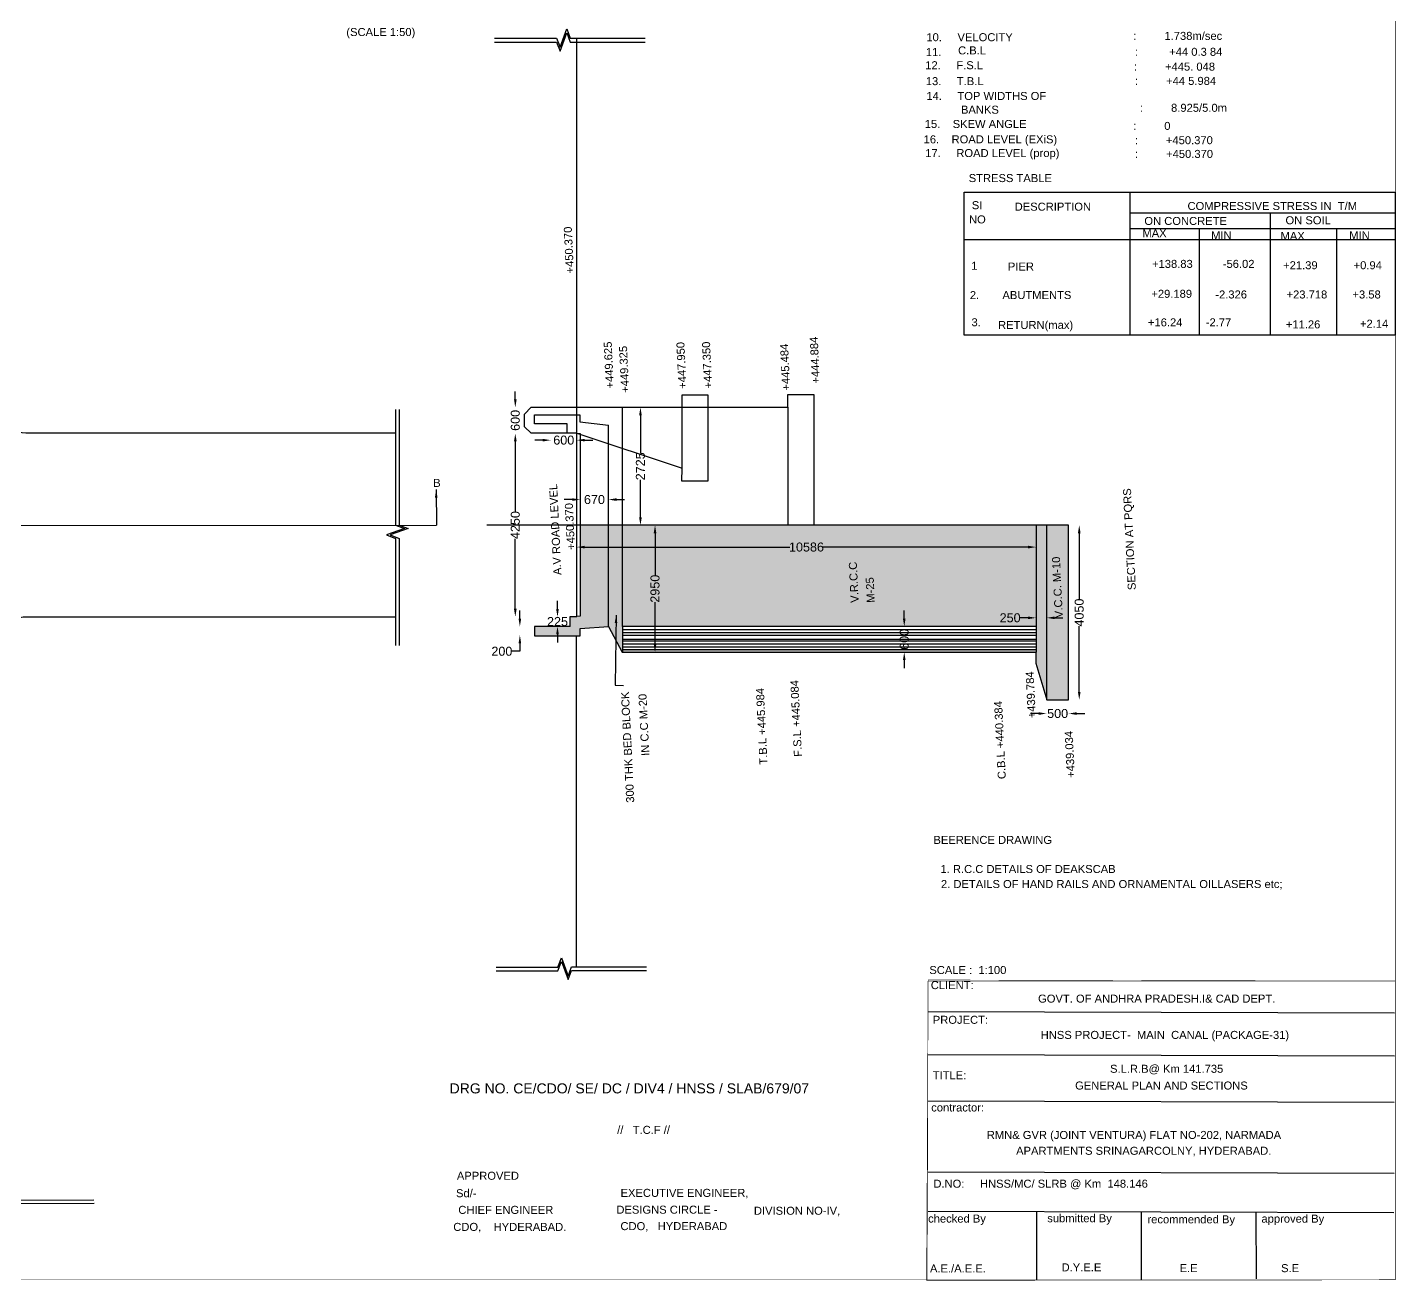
# Model space of a CAD drawing. Header units: inches. Extents: x 85560 to 186087, y -228023 to -165458.
# Drawn here: x 151884 to 186087, y -228023 to -196706 of the extents above; entities that cross this region are included whole.
import ezdxf

# ---------------------------------------------------------------- set-up
doc = ezdxf.new("R2010")
doc.units = ezdxf.units.IN
doc.header["$MEASUREMENT"] = 0
doc.styles.get("Standard").update_dxf_attribs({"font": 'arial.ttf'})
doc.dimstyles.new('ST100', dxfattribs={"dimtxt": 225, "dimasz": 200, "dimexe": 0, "dimexo": 300, "dimgap": 0.09, "dimtad": 0, "dimtih": 1, "dimtoh": 1, "dimdec": 0, "dimzin": 0, "dimdsep": 46, "dimtxsty": 'Standard', "dimcen": 0, "dimse1": 1, "dimse2": 1, "dimadec": 0, "dimazin": 0, "dimtfac": 1, "dimtdec": 0, "dimtofl": 0, "dimtmove": 0, "dimatfit": 3, "dimfxl": 2000, "dimtolj": 1, "dimtzin": 0, "dimarcsym": 0})

# ---------------------------------------------------------------- blocks, each defined once
blk = doc.blocks.new('*D90')
at = {"color": 0, "lineweight": -2, "transparency": 16777216}
for p, q in [((165136, -211236), (165136, -211036)), ((165136, -211875), (165136, -212075))]:
    blk.add_line(p, q, dxfattribs=at)
at = {"color": 0, "transparency": 16777216}
for points in [[(165102, -211236), (165169, -211236), (165136, -211436)], [(165102, -211875), (165169, -211875), (165136, -211675)]]:
    blk.add_solid(points, dxfattribs=at)
at = {"layer": 'Defpoints', "color": 0, "transparency": 16777216}
for p in [(165103, -211436), (165103, -211675), (165136, -211436)]:
    blk.add_point(p, dxfattribs=at)
at = {"color": 0, "transparency": 16777216, "insert": (165136, -211555), "char_height": 225, "attachment_point": 5}
blk.add_mtext('\\A1;225', dxfattribs=at)
blk = doc.blocks.new('*D91')
at = {"color": 0, "lineweight": -2, "transparency": 16777216}
for p, q in [((164195, -211480), (164195, -211280)), ((164195, -212297), (163995, -212297)), ((164195, -212097), (164195, -212297))]:
    blk.add_line(p, q, dxfattribs=at)
at = {"color": 0, "transparency": 16777216}
for points in [[(164162, -211480), (164228, -211480), (164195, -211680)], [(164162, -212097), (164228, -212097), (164195, -211897)]]:
    blk.add_solid(points, dxfattribs=at)
at = {"layer": 'Defpoints', "color": 0, "transparency": 16777216}
for p in [(163293, -211680), (164195, -211680), (163293, -211897)]:
    blk.add_point(p, dxfattribs=at)
at = {"color": 0, "transparency": 16777216, "insert": (163745, -212297), "char_height": 225, "attachment_point": 5}
blk.add_mtext('\\A1;200', dxfattribs=at)
blk = doc.blocks.new('*D92')
at = {"color": 0, "lineweight": -2, "transparency": 16777216}
for p, q in [((164081, -207052), (164081, -208803)), ((164081, -211235), (164081, -209483))]:
    blk.add_line(p, q, dxfattribs=at)
at = {"color": 0, "transparency": 16777216}
for points in [[(164048, -207052), (164115, -207052), (164081, -206852)], [(164048, -211235), (164115, -211235), (164081, -211435)]]:
    blk.add_solid(points, dxfattribs=at)
at = {"layer": 'Defpoints', "color": 0, "transparency": 16777216}
for p in [(164069, -206852), (164081, -206852), (164069, -211435)]:
    blk.add_point(p, dxfattribs=at)
at = {"color": 0, "transparency": 16777216, "insert": (164081, -209143), "char_height": 225, "attachment_point": 5, "rotation": 90}
blk.add_mtext('\\A1;4250', dxfattribs=at)
blk = doc.blocks.new('*D93')
at = {"color": 0, "lineweight": -2, "transparency": 16777216}
for p, q in [((164081, -206001), (164081, -205801)), ((164081, -207052), (164081, -207252))]:
    blk.add_line(p, q, dxfattribs=at)
at = {"color": 0, "transparency": 16777216}
for points in [[(164048, -206001), (164115, -206001), (164081, -206201)], [(164048, -207052), (164115, -207052), (164081, -206852)]]:
    blk.add_solid(points, dxfattribs=at)
at = {"layer": 'Defpoints', "color": 0, "transparency": 16777216}
for p in [(164081, -206201), (164081, -206201), (164081, -206852)]:
    blk.add_point(p, dxfattribs=at)
at = {"color": 0, "transparency": 16777216, "insert": (164081, -206526), "char_height": 225, "attachment_point": 5, "rotation": 90}
blk.add_mtext('\\A1;600', dxfattribs=at)
blk = doc.blocks.new('*D94')
at = {"color": 0, "lineweight": -2, "transparency": 16777216}
for p, q in [((164767, -207021), (164567, -207021)), ((165817, -207021), (166017, -207021))]:
    blk.add_line(p, q, dxfattribs=at)
at = {"color": 0, "transparency": 16777216}
for points in [[(164767, -206988), (164767, -207054), (164967, -207021)], [(165817, -206988), (165817, -207054), (165617, -207021)]]:
    blk.add_solid(points, dxfattribs=at)
at = {"layer": 'Defpoints', "color": 0, "transparency": 16777216}
for p in [(164967, -207023), (165617, -207021), (165617, -207023)]:
    blk.add_point(p, dxfattribs=at)
at = {"color": 0, "transparency": 16777216, "insert": (165292, -207021), "char_height": 225, "attachment_point": 5}
blk.add_mtext('\\A1;600', dxfattribs=at)
blk = doc.blocks.new('*D95')
at = {"color": 0, "lineweight": -2, "transparency": 16777216}
for p, q in [((165503, -208506), (165303, -208506)), ((166614, -208506), (166814, -208506))]:
    blk.add_line(p, q, dxfattribs=at)
at = {"color": 0, "transparency": 16777216}
for points in [[(165503, -208472), (165503, -208539), (165703, -208506)], [(166614, -208472), (166614, -208539), (166414, -208506)]]:
    blk.add_solid(points, dxfattribs=at)
at = {"layer": 'Defpoints', "color": 0, "transparency": 16777216}
for p in [(165703, -208506), (166414, -208506), (166414, -208506)]:
    blk.add_point(p, dxfattribs=at)
at = {"color": 0, "transparency": 16777216, "insert": (166059, -208506), "char_height": 225, "attachment_point": 5}
blk.add_mtext('\\A1;670', dxfattribs=at)
blk = doc.blocks.new('*D96')
at = {"color": 0, "lineweight": -2, "transparency": 16777216}
for p, q in [((167574, -209348), (167574, -210395)), ((167574, -212118), (167574, -211070))]:
    blk.add_line(p, q, dxfattribs=at)
at = {"color": 0, "transparency": 16777216}
for points in [[(167540, -209348), (167607, -209348), (167574, -209148)], [(167540, -212118), (167607, -212118), (167574, -212318)]]:
    blk.add_solid(points, dxfattribs=at)
at = {"layer": 'Defpoints', "color": 0, "transparency": 16777216}
for p in [(167558, -209148), (167574, -209148), (167558, -212318)]:
    blk.add_point(p, dxfattribs=at)
at = {"color": 0, "transparency": 16777216, "insert": (167574, -210733), "char_height": 225, "attachment_point": 5, "rotation": 90}
blk.add_mtext('\\A1;2950', dxfattribs=at)
blk = doc.blocks.new('*D97')
at = {"color": 0, "lineweight": -2, "transparency": 16777216}
for p, q in [((167209, -206400), (167209, -207335)), ((167209, -208948), (167209, -208013))]:
    blk.add_line(p, q, dxfattribs=at)
at = {"color": 0, "transparency": 16777216}
for points in [[(167176, -206400), (167243, -206400), (167209, -206200)], [(167176, -208948), (167243, -208948), (167209, -209148)]]:
    blk.add_solid(points, dxfattribs=at)
at = {"layer": 'Defpoints', "color": 0, "transparency": 16777216}
for p in [(167209, -206200), (167213, -206200), (167213, -209148)]:
    blk.add_point(p, dxfattribs=at)
at = {"color": 0, "transparency": 16777216, "insert": (167209, -207674), "char_height": 225, "attachment_point": 5, "rotation": 90}
blk.add_mtext('\\A1;2725', dxfattribs=at)
blk = doc.blocks.new('*D98')
at = {"color": 0, "lineweight": -2, "transparency": 16777216}
for p, q in [((165817, -209693), (170946, -209693)), ((176900, -209693), (171771, -209693))]:
    blk.add_line(p, q, dxfattribs=at)
at = {"color": 0, "transparency": 16777216}
for points in [[(165817, -209660), (165817, -209727), (165617, -209693)], [(176900, -209660), (176900, -209727), (177100, -209693)]]:
    blk.add_solid(points, dxfattribs=at)
at = {"layer": 'Defpoints', "color": 0, "transparency": 16777216}
for p in [(165617, -209701), (177100, -209693), (177100, -209701)]:
    blk.add_point(p, dxfattribs=at)
at = {"color": 0, "transparency": 16777216, "insert": (171359, -209693), "char_height": 225, "attachment_point": 5}
blk.add_mtext('\\A1;10586', dxfattribs=at)
blk = doc.blocks.new('*D99')
at = {"color": 0, "lineweight": -2, "transparency": 16777216}
for p, q in [((176900, -211461), (176700, -211461)), ((177565, -211461), (177765, -211461))]:
    blk.add_line(p, q, dxfattribs=at)
at = {"color": 0, "transparency": 16777216}
for points in [[(176900, -211428), (176900, -211494), (177100, -211461)], [(177565, -211428), (177565, -211494), (177365, -211461)]]:
    blk.add_solid(points, dxfattribs=at)
at = {"layer": 'Defpoints', "color": 0, "transparency": 16777216}
for p in [(177100, -211457), (177365, -211457), (177365, -211461)]:
    blk.add_point(p, dxfattribs=at)
at = {"color": 0, "transparency": 16777216, "insert": (176450, -211461), "char_height": 225, "attachment_point": 5}
blk.add_mtext('\\A1;250', dxfattribs=at)
blk = doc.blocks.new('*D100')
at = {"color": 0, "lineweight": -2, "transparency": 16777216}
for p, q in [((178178, -209347), (178178, -210988)), ((178178, -213311), (178178, -211669))]:
    blk.add_line(p, q, dxfattribs=at)
at = {"color": 0, "transparency": 16777216}
for points in [[(178145, -209347), (178211, -209347), (178178, -209147)], [(178145, -213311), (178211, -213311), (178178, -213511)]]:
    blk.add_solid(points, dxfattribs=at)
at = {"layer": 'Defpoints', "color": 0, "transparency": 16777216}
for p in [(178173, -209147), (178178, -209147), (178173, -213511)]:
    blk.add_point(p, dxfattribs=at)
at = {"color": 0, "transparency": 16777216, "insert": (178178, -211329), "char_height": 225, "attachment_point": 5, "rotation": 90}
blk.add_mtext('\\A1;4050', dxfattribs=at)
blk = doc.blocks.new('*D101')
at = {"color": 0, "lineweight": -2, "transparency": 16777216}
for p, q in [((177162, -213852), (176962, -213852)), ((178114, -213852), (178314, -213852))]:
    blk.add_line(p, q, dxfattribs=at)
at = {"color": 0, "transparency": 16777216}
for points in [[(177162, -213819), (177162, -213886), (177362, -213852)], [(178114, -213819), (178114, -213886), (177914, -213852)]]:
    blk.add_solid(points, dxfattribs=at)
at = {"layer": 'Defpoints', "color": 0, "transparency": 16777216}
for p in [(177362, -213848), (177914, -213848), (177914, -213852)]:
    blk.add_point(p, dxfattribs=at)
at = {"color": 0, "transparency": 16777216, "insert": (177638, -213852), "char_height": 225, "attachment_point": 5}
blk.add_mtext('\\A1;500', dxfattribs=at)
blk = doc.blocks.new('*D102')
at = {"color": 0, "lineweight": -2, "transparency": 16777216}
for p, q in [((173804, -211478), (173804, -211278)), ((173804, -212518), (173804, -212718))]:
    blk.add_line(p, q, dxfattribs=at)
at = {"color": 0, "transparency": 16777216}
for points in [[(173770, -211478), (173837, -211478), (173804, -211678)], [(173770, -212518), (173837, -212518), (173804, -212318)]]:
    blk.add_solid(points, dxfattribs=at)
at = {"layer": 'Defpoints', "color": 0, "transparency": 16777216}
for p in [(173804, -211678), (173804, -211678), (173804, -212318)]:
    blk.add_point(p, dxfattribs=at)
at = {"color": 0, "transparency": 16777216, "insert": (173804, -211998), "char_height": 225, "attachment_point": 5, "rotation": 90}
blk.add_mtext('\\A1;600', dxfattribs=at)

msp = doc.modelspace()

# ---------------------------------------------------------------- hatches: boundary and pattern name
h = msp.add_hatch()
h.set_pattern_fill('AR-CONC', color=256, scale=50, style=0)
h.set_pattern_definition([(50, (0, 0), (358.6301, -31.37607), [37.5, -412.5]), (355, (0, 0), (-69.37567, 376.09607), [30, -330]), (100.4514, (29.9, -2.6), (289.2547, 344.71977), [31.8701, -350.57106]), (46.1842, (0, 100), (533.6205, -82.7595), [56.25, -618.75]), (96.6356, (44.47, 93.1), (467.3314, 487.0589), [47.8051, -525.8565]), (351.1842, (0, 100), (467.331, 487.0593), [45, -495]), (21, (50, 75), (298.45353, -201.30945), [37.5, -412.5]), (326, (50, 75), (121.65767, 362.575), [30, -330]), (71.4514, (74.87, 58.22), (420.1113, 161.26525), [31.8701, -350.57106]), (37.5, (0, 0), (6.07993, 166.446927), [0, -326, 0, -335, 0, -331.25]), (7.5, (0, 0), (131.53477, 197.20586), [0, -191, 0, -318.5, 0, -126.25]), (327.5, (-111.5, 0), (266.91122, -11.277436), [0, -125, 0, -390, 0, -517.5]), (317.5, (-161.5, 0), (291.59308, 50.0525), [0, -162.5, 0, -259, 0, -367.5])])
h.paths.add_polyline_path([(177910.5, -209147.7), (177365.4, -209147.7), (177365.4, -213513.7), (177910.5, -213513.7)])
h.paths.add_polyline_path([(177365.4, -209147.7), (177100, -209147.7), (177100, -212249.3), (166757.8, -212249.3), (166757.8, -212318), (177094, -212318), (177094, -212597), (177365.4, -213513.7)])
h.paths.add_polyline_path([(177100, -209147.7), (166757.8, -209147.7), (166757.8, -211677.8), (177100, -211677.8)])
h.paths.add_polyline_path([(166757.8, -209147.7), (166414.3, -209147.7), (166414.3, -211678.6), (166753.7, -212318), (166757.8, -212318), (166757.8, -211677.8)])
h.paths.add_polyline_path([(166414.3, -209147.7), (165703.4, -209147.7), (165704.4, -211423.1), (165617.2, -211430.5), (165453.9, -211430.5), (165453.9, -211674.9), (164557.8, -211674.9), (164557.8, -211907.5), (165703.6, -211907.5), (165703.6, -211725.1), (166414.3, -211678.6)])
h.paths.add_polyline_path([(177830.8, -211589.2), (177747, -209873.3), (177437.1, -209888.4), (177520.9, -211604.3)], flags=24)
h.paths.add_polyline_path([(167402.4, -211126.6), (167402.4, -210339.1), (167744.7, -210339.1), (167744.7, -211126.6)], flags=24)
h.paths.add_polyline_path([(170889.6, -209522), (171827.5, -209522), (171827.5, -209864.3), (170889.6, -209864.3)], flags=24)
h.paths.add_polyline_path([(176143.5, -211290), (176756.2, -211290), (176756.2, -211632.3), (176143.5, -211632.3)], flags=24)
h.paths.add_polyline_path([(173129.7, -211204.7), (173089.9, -210389.3), (172783.9, -210404.3), (172823.8, -211219.6)], flags=24)
h.paths.add_polyline_path([(172727.2, -211205.3), (172668.4, -210001.1), (172358.5, -210016.3), (172417.3, -211220.4)], flags=24)

# ---------------------------------------------------------------- linework, layer by layer
for points, const_width in [([(85565.1, -165462.9), (186079.3, -165462.9), (186079.3, -228002.1), (85565.1, -228002.1)], 10), ([(174401.7, -220511.8), (186079.3, -220539.1), (186079.3, -228002.1), (174363.1, -228015.7)], 15), ([(186079.3, -228002.1), (174390.4, -228002.1), (174390.4, -220539.1), (186079.3, -220539.1)], 10)]:
    msp.add_lwpolyline(points, close=True, dxfattribs=dict(const_width=const_width))
for points in [[(161086.8, -206848.2), (151847.8, -206848.2, -0.3838845), (151337.4, -206388.6), (151329, -204044.9), (149995.8, -197912.4), (149964.7, -191129.6)], [(150027, -226004.8), (150027, -220362.9), (151331.1, -214248), (151342.9, -211904.7, -0.4205257), (151827.8, -211435), (161090.3, -211435)]]:
    msp.add_lwpolyline(points, format="xyb")
for points in [[(163562.9, -196976.5), (165108.3, -196977.9), (165202.2, -197202.7), (165373.2, -196744), (165454.3, -196976.6), (167325.4, -196976.6)], [(163562.9, -197073.1), (165108.3, -197074.5), (165202.2, -197299.3), (165373.2, -196840.6), (165454.3, -197073.2), (167325.4, -197073.2)], [(165617.2, -206850), (165617.2, -196975.6)], [(179439.1, -200825.9), (179439.1, -204400.4)], [(179439.1, -201337.4), (186079.3, -201337.4)], [(182954.5, -201337.4), (182954.5, -204400.4)], [(179439.1, -201733.4), (186079.3, -201733.4)], [(181178.8, -201733.4), (181178.8, -204400.4)], [(184611.4, -201733.4), (184611.4, -204400.4)], [(175302, -202009), (186079.3, -202009)], [(165617.2, -206850), (168248.1, -207722), (168248.1, -205884.7), (168894.2, -205884.7), (168894.2, -208043.3), (168246.3, -208043.3), (168248.1, -207722)], [(166757.8, -206200.1), (170896.2, -206200.1), (170896.2, -205883.7), (171545.5, -205883.7), (171545.5, -209147.7)], [(165453.9, -211674.9), (165453.9, -211430.5), (165617.2, -211430.5), (165617.2, -206850), (164477.7, -206850), (164311, -206691.7), (164311, -206368.3), (164479.4, -206200.1), (166757.8, -206200.1)], [(166757.8, -211677.8), (166757.8, -209147.7), (166757.8, -206196.5)], [(170896.2, -206200.1), (170896.2, -209147.7)], [(161086.8, -206255.1), (161086.8, -209141.4), (161313.8, -209228.4), (160863.2, -209390.5), (161090.3, -209478.7), (161090.3, -212150.7)], [(161175.5, -206255.1), (161175.5, -209141.4), (161402.5, -209228.4), (160951.9, -209390.5), (161179, -209478.7), (161179, -212150.7)], [(165378.6, -206850), (165378.6, -206610.3), (164563.6, -206610.3), (164563.6, -206389.7), (165693.3, -206389.7), (165693.3, -206566.5), (166414.3, -206645.1)], [(165617.2, -206850), (165702.4, -206851.9), (165704.4, -211423.1), (165617.2, -211430.5)], [(166414.3, -211678.6), (166414.3, -206645.1)], [(89544.8, -209152.6), (162113.3, -209144.8)], [(177910.5, -209147.7), (163369, -209147.7)], [(165453.9, -211674.9), (164557.8, -211674.9), (164557.8, -211907.5), (165703.6, -211907.5), (165703.6, -211725.1), (166414.3, -211678.6), (166753.7, -212318), (177094, -212318), (177094, -212597), (177365.4, -213513.7), (177910.5, -213513.7), (177910.5, -209147.7), (177910.5, -209147.7)], [(177100, -209147.7), (177100, -212318)], [(177365.4, -213513.7), (177365.4, -209147.7)], [(177100, -211677.8), (166757.8, -211677.8), (166757.8, -212318)], [(165605, -211907.5), (165605, -220180.2)], [(166757.8, -211752.7), (177100, -211752.7)], [(166757.8, -211827.4), (177100, -211827.4)], [(166757.8, -211893.3), (177100, -211893.3)], [(166757.8, -211997.9), (177100, -211997.9)], [(166757.8, -212038.8), (177100, -212038.8)], [(166757.8, -212106.9), (177100, -212106.9)], [(166757.8, -212183.4), (177100, -212183.4)], [(166757.8, -212249.3), (177100, -212249.3)], [(163606.2, -220190.4), (165145, -220190.4), (165239.5, -219959.8), (165404.4, -220412.3), (165485.7, -220186), (167360.5, -220186)], [(163606.2, -220278.3), (165145, -220278.3), (165239.5, -220047.7), (165404.4, -220500.1), (165485.7, -220273.9), (167360.5, -220273.9)], [(174390.4, -221296.4), (186059.4, -221328.7)], [(174392.1, -222373), (186056.4, -222405.4)], [(174390.4, -223532.3), (186053.2, -223564.7)], [(174390.4, -225307), (186048.3, -225339.4)], [(94826.3, -225998.2), (126189.5, -226015.1), (126333.6, -226344.6), (126615.3, -225644.3), (126735.9, -226025.4), (153544.8, -226001.7)], [(94831.3, -226085), (126194.5, -226101.9), (126338.6, -226431.5), (126620.3, -225731.2), (126740.9, -226112.3), (153549.7, -226088.5)], [(174390.4, -226287), (186045.5, -226319.4)], [(177107.7, -226294.6), (177107.7, -228002.1)], [(179723.1, -226301.8), (179723.1, -228002.1)], [(182594.2, -226309.8), (182602.3, -227975.8)]]:
    msp.add_lwpolyline(points)
msp.add_lwpolyline([(175302, -200825.9), (186079.3, -200825.9), (186079.3, -204400.4), (175302, -204400.4)], close=True)

# ---------------------------------------------------------------- texts
for s, height, p in [(' (SCALE 1:50)', 200, (159780, -196922.3)), ('   10.', 200, (174123.7, -197052)), ('    VELOCITY', 200, (174824.1, -197052)), ('    :         1.738m/sec', 200, (179221.3, -197018.4)), ('   11. ', 200, (174110, -197422.4)), (' C.B.L', 200, (175071.4, -197381.3)), ('    :          +44 0.3 84', 200, (179262.5, -197416.3)), ('   12.     F.S.L', 200, (174096.2, -197751.7)), ('    :         +445. 048', 200, (179235, -197786.7)), ('   13.     T.B.L', 200, (174110, -198149.5)), ('    :         +44 5.984', 200, (179262.5, -198143.4)), ('   14.     TOP WIDTHS OF  ', 200, (174123.7, -198520)), ('   BANKS', 200, (174989, -198862.9)), ('    :         8.925/5.0m', 200, (179386.1, -198815.6)), ('   15.    SKEW ANGLE', 200, (174082.5, -199219.6)), ('   16.    ROAD LEVEL (EXiS)     ', 200, (174055, -199603.8)), ('     :         0', 200, (179138.9, -199268.3)), ('   17.     ROAD LEVEL (prop)', 200, (174096.2, -199946.7)), ('     :         +450.370', 200, (179180.1, -199625)), ('    :         +450.370 ', 200, (179262.5, -199968)), ('   STRESS TABLE', 200, (175182.2, -200572)), ('   SI', 200, (175259.5, -201248.9)), ('   DESCRIPTION', 200, (176331.1, -201286.4)), ('   COMPRESSIVE STRESS IN  T/M', 200, (180651.4, -201269.4)), ('    NO', 200, (175112.2, -201604.6)), ('    ON CONCRETE', 200, (179494.8, -201643.2)), ('   ON SOIL', 200, (183100.8, -201626.2)), ('      MAX', 200, (179290.7, -201949)), ('      MIN', 200, (181008.6, -202000)), ('      MAX', 200, (182743.6, -202017)), ('      MIN ', 200, (184461.5, -202000)), ('     1', 200, (175089.4, -202764.5)), ('   PIER', 200, (176161, -202781.5)), (' +138.83', 200, (179919.9, -202716)), (' -56.02', 200, (181688.9, -202716)), ('    +21.39', 200, (182964.6, -202749.9)), ('     +0.94', 200, (184648.5, -202749.9)), ('     2.', 200, (175055.4, -203495.1)), ('   ABUTMENTS', 200, (176024.9, -203495.1)), (' +29.189', 200, (179902.9, -203463.5)), (' -2.326', 200, (181501.8, -203480.5)), ('    +23.718', 200, (183049.6, -203480.5)), ('  +3.58', 200, (184852.6, -203480.5)), ('    3.', 200, (175174.5, -204174.7)), ('    RETURN(max)', 200, (175837.8, -204242.7)), (' +16.24', 200, (179817.9, -204177.1)), (' -2.77', 200, (181263.6, -204177.1)), ('    +11.26', 200, (183032.6, -204228.1)), ('  +2.14', 200, (185039.7, -204211.1)), ('B', 200, (162028.8, -208189.1)), (' BEERENCE DRAWING', 200, (174455.9, -217110.8)), (' 1. R.C.C DETAILS OF DEAKSCAB        ', 200, (174632, -217837.7)), (' 2. DETAILS OF HAND RAILS AND ORNAMENTAL OILLASERS etc;', 200, (174643.7, -218212.9)), ('    SCALE :  1:100', 200, (174120.1, -220361.8)), ('    CLIENT:', 200, (174156.9, -220738.8)), ('   GOVT. OF ANDHRA PRADESH.I& CAD DEPT.', 200, (176916.3, -221076.3)), ('   PROJECT:', 200, (174284.2, -221605.7)), ('    HNSS PROJECT-  MAIN  CANAL (PACKAGE-31)', 200, (176904.3, -221983)), ('    S.L.R.B@ Km 141.735', 200, (178637.5, -222829.5)), ('     TITLE:', 200, (174127.3, -222991.9)), (' DRG NO. CE/CDO/ SE/ DC / DIV4 / HNSS / SLAB/679/07                  ', 250, (162342.9, -223344.4)), ('    GENERAL PLAN AND SECTIONS', 200, (177764.5, -223248.1)), ('     contractor:', 200, (174090.1, -223796.6)), ('  //   T.C.F //', 200, (166472.3, -224356.2)), ('   RMN& GVR (JOINT VENTURA) FLAT NO-202, NARMADA', 200, (175633.8, -224483)), ('   APARTMENTS SRINAGARCOLNY, HYDERABAD.', 200, (176367.1, -224878.3)), ('   APPROVED', 200, (162387.5, -225502.9)), ('    Sd/- ', 200, (162288.6, -225939)), ('    EXECUTIVE ENGINEER,', 200, (166401.3, -225930.4)), ('       D.NO:     HNSS/MC/ SLRB @ Km  148.146', 200, (173988.7, -225700.9)), ('      CHIEF ENGINEER', 200, (162191.1, -226355.4)), ('      DESIGNS CIRCLE -', 200, (166141.9, -226350.3)), ('     DIVISION NO-IV,', 200, (169656.8, -226377.1)), ('    checked By', 200, (174089.9, -226572.6)), ('    submitted By', 200, (177067.8, -226563.9)), ('    recommended By', 200, (179572.7, -226591.6)), (' approved By', 200, (182655.6, -226574.6)), ('       CDO,    HYDERABAD.', 200, (161987.1, -226780.7)), ('     CDO,   HYDERABAD', 200, (166320.8, -226761.2)), ('    A.E./A.E.E.', 200, (174136.2, -227819)), ('      D.Y.E.E', 200, (177271.2, -227791.9)), ('         E.E', 200, (179988.7, -227810.4)), ('      S.E', 200, (182757.3, -227811.8))]:
    msp.add_text(s, height=height).set_placement(p)
for s, p in [(' +450.370', (165551.9, -202929.4)), (' +444.884', (171700.7, -205681.4)), (' +449.625', (166549.5, -205803.3)), (' +449.325', (166932.5, -205910.1)), (' +447.950', (168366.6, -205812.2)), (' +447.350', (169008, -205803.3)), (' +445.484', (170958.7, -205856.7)), (' A.V ROAD LEVEL', (165239.8, -210465.5)), (' SECTION AT PQRS', (179597.5, -210840.2)), (' +450.370', (165578.3, -209836.4)), (' V.C.C. M-10', (177773.2, -211540.3)), (' V.R.C.C', (172669.6, -211156.3)), (' M-25', (173072.8, -211156.3)), (' F.S.L +445.084', (171251.1, -215005.7)), (' +439.784', (177097.4, -214043.9)), (' 300 THK BED BLOCK', (167059.3, -216153.9)), (' IN C.C M-20', (167437.1, -214982.4)), (' T.B.L +445.984', (170390.4, -215202.6)), (' C.B.L +440.384', (176346.9, -215564.3)), (' +439.034', (178073.3, -215532.9))]:
    msp.add_text(s, height=200, rotation=92.7958).set_placement(p)

# ---------------------------------------------------------------- dimensions: what is measured, and where the dimension line sits
for base, p1, p2, text, picture, middle in [((164081.2, -206201.3), (164081.2, -206851.6), (164081.2, -206201.3), '600', '*D93', (164081.2, -206526.5)), ((167209.3, -206200.1), (167212.6, -209147.7), (167212.6, -206200.1), '2725', '*D97', (167209.3, -207673.9)), ((164081.2, -206851.6), (164069.3, -211434.9), (164069.3, -206851.6), '4250', '*D92', (164081.2, -209143.3)), ((167573.5, -209147.7), (167558.3, -212318), (167558.3, -209147.7), '2950', '*D96', (167573.5, -210732.9)), ((178178.2, -209146.7), (178173.4, -213510.6), (178173.4, -209146.7), '4050', '*D100', (178178.2, -211328.6)), ((173803.8, -211677.8), (173803.8, -212318), (173803.8, -211677.8), '600', '*D102', (173803.8, -211997.9))]:
    dim = msp.add_linear_dim(base=base, p1=p1, p2=p2, angle=90, text=text, dimstyle='ST100', override={"dimtih": 0})
    dim.commit()
    dim.dimension.update_dxf_attribs({"geometry": picture, "text_midpoint": middle})
for base, p1, p2, text, picture, middle in [((165617.2, -207021.1), (164966.9, -207022.8), (165617.2, -207022.8), '600', '*D94', (165292.1, -207021.1)), ((166414.3, -208505.6), (165703.1, -208505.6), (166414.3, -208505.6), '670', '*D95', (166058.7, -208505.6)), ((177100, -209693.2), (165617.2, -209700.6), (177100, -209700.6), '10586', '*D98', (171358.6, -209693.2)), ((177914.1, -213852.3), (177362.1, -213848.2), (177914.1, -213848.2), '500', '*D101', (177638.1, -213852.3))]:
    dim = msp.add_linear_dim(base=base, p1=p1, p2=p2, text=text, dimstyle='ST100', override={"dimtih": 0})
    dim.commit()
    dim.dimension.update_dxf_attribs({"geometry": picture, "text_midpoint": middle})
dim = msp.add_linear_dim(base=(164195, -211680), p1=(163292.6, -211897.5), p2=(163292.6, -211680), angle=90, text='200', dimstyle='ST100')
dim.commit()
dim.dimension.update_dxf_attribs({"geometry": '*D91', "text_midpoint": (163744.8, -212297.5), "dimtype": 160})
dim = msp.add_linear_dim(base=(165135.8, -211435.9), p1=(165102.9, -211674.9), p2=(165102.9, -211435.9), angle=90, text='225', dimstyle='ST100')
dim.commit()
dim.dimension.update_dxf_attribs({"geometry": '*D90', "text_midpoint": (165135.8, -211555.4)})
dim = msp.add_linear_dim(base=(177365.4, -211461.2), p1=(177100, -211457.4), p2=(177365.4, -211457.4), text='250', dimstyle='ST100')
dim.commit()
dim.dimension.update_dxf_attribs({"geometry": '*D99', "text_midpoint": (176449.8, -211461.2), "dimtype": 160})

# ---------------------------------------------------------------- leaders
for points in [[(162101.8, -208256.6), (162113.3, -209144.8)], [(166601.1, -211391.1), (166579.4, -213147.3), (166783.3, -213151.7)]]:
    msp.add_leader(points, dimstyle='ST100', override={"dimgap": 0.09, "dimtad": 0})

doc.saveas('drawing.dxf')
